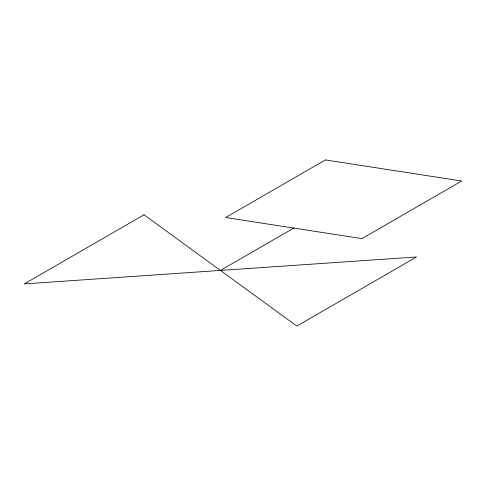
<?xml version="1.0" encoding="UTF-8"?>
<svg xmlns="http://www.w3.org/2000/svg" width="486" height="486" viewBox="0 0 486 486"><rect width="100%" height="100%" fill="white"/><g stroke="black" fill="none" stroke-linecap="round" stroke-linejoin="round"><path stroke-width="0.73" d="M220.431 270.429L293.799 228.068M144.014 214.788L24.3 283.903L416.563 256.954L296.849 326.07L144.014 214.788M325.426 159.93L225.662 217.528L361.936 238.608L461.7 181.011L325.426 159.93"/></g></svg>
